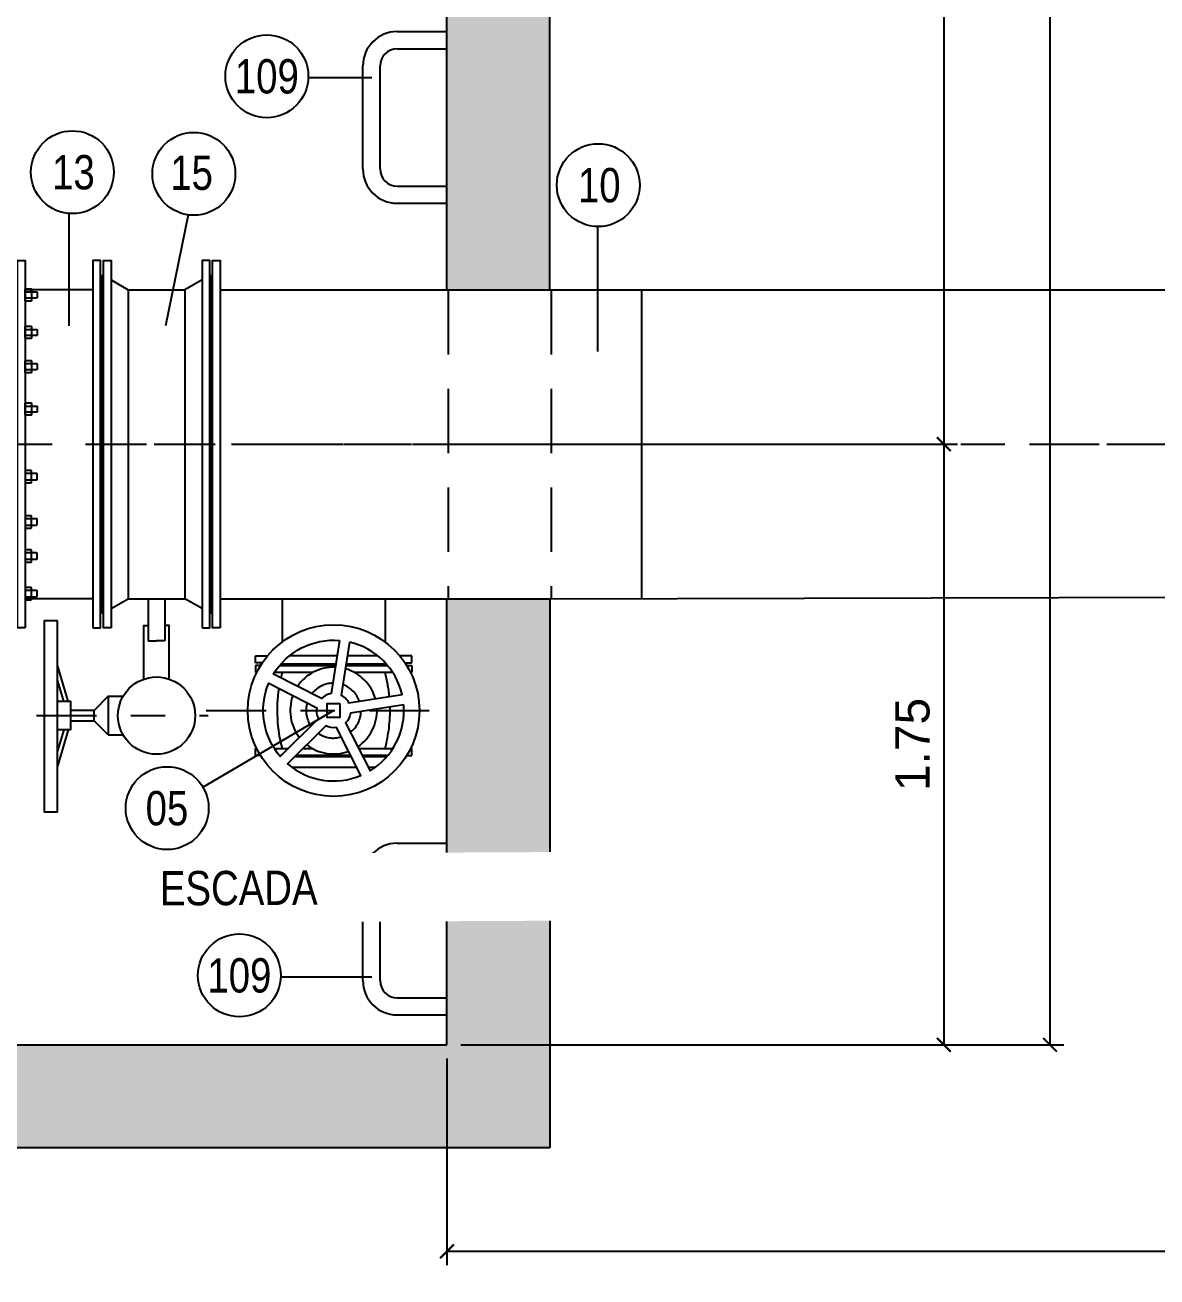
# Model space of a CAD drawing. Header units: feet. Extents: x 0 to 285175, y 0 to 9111378.
# Drawn here: x 285109.438 to 285112.736, y 9111365.353 to 9111369.001 of the extents above; entities that cross this region are included whole.
import ezdxf
from ezdxf import colors
from ezdxf.entities.mleader import LeaderData, LeaderLine
from ezdxf.enums import TextEntityAlignment as Align
from ezdxf.math import Vec2, Vec3

# ---------------------------------------------------------------- set-up
doc = ezdxf.new("R2010")
doc.units = ezdxf.units.FT
doc.header["$MEASUREMENT"] = 0
doc.linetypes.add('DASHDOT', pattern=[1, 0.5, -0.25, 0, -0.25])
doc.linetypes.add('HIDDEN', pattern=[0.375, 0.25, -0.125])
doc.layers.get('0').update_dxf_attribs({"linetype": 'CONTINUOUS'})
doc.layers.get('DEFPOINTS').update_dxf_attribs({"linetype": 'CONTINUOUS'})
for name, color, linetype in [('01', 1, 'CONTINUOUS'), ('01PROJ', 1, 'HIDDEN'), ('02', 7, 'CONTINUOUS'), ('EIXO', 1, 'DASHDOT'), ('FLANGES', 7, 'CONTINUOUS'), ('H-SA-CONTORNO', 2, 'CONTINUOUS'), ('H-SA-DIM', 1, 'CONTINUOUS'), ('H-SA-EIXOS', 1, 'DASHDOT'), ('H-SA-ESTRUTURA (CORTE)', 5, 'CONTINUOUS'), ('H-SA-HTC CONCRETO', 253, 'CONTINUOUS'), ('H-SA-TEXTO', 2, 'CONTINUOUS'), ('INDIC', 2, 'CONTINUOUS'), ('Top View-Ferro Fundido - JGS - K7(Esgoto)', 7, 'CONTINUOUS')]:
    doc.layers.add(name, color=color, linetype=linetype)
doc.styles.add('EGC_Arial_2.0mm', font='arial.ttf', dxfattribs={"width": 0.8, "height": 2})
doc.styles.get("Standard").update_dxf_attribs({"font": 'arial.ttf'})
doc.dimstyles.new('Copy of EGC_2.0mm', dxfattribs={"dimtxt": 0.1, "dimasz": 0.04, "dimexe": 0.04, "dimexo": 0.04, "dimgap": 0.04, "dimtad": 1, "dimzin": 1, "dimdsep": 46, "dimtxsty": 'Standard', "dimblk": 'ARCHTICK', "dimcen": 0, "dimclrd": 1, "dimclre": 1, "dimclrt": 2, "dimazin": 0, "dimtfac": 1, "dimtix": 1, "dimtmove": 1, "dimatfit": 3, "dimldrblk": 'NONE', "dimfxl": 0.002, "dimtolj": 1, "dimtzin": 0, "dimlwd": -1, "dimarcsym": 0})

# ---------------------------------------------------------------- blocks, each defined once
blk = doc.blocks.new('_ArchTick')
at = {"color": 0, "linetype": 'ByBlock', "const_width": 0.15}
blk.add_lwpolyline([(-0.5, -0.5), (0.5, 0.5)], dxfattribs=at)
blk = doc.blocks.new('*D1202')
at = {"layer": 'DEFPOINTS', "color": 0, "transparency": 16777216}
for p in [(285111.4806, 9111370.5292), (285111.4806, 9111367.7792), (285112.1152, 9111367.7792)]:
    blk.add_point(p, dxfattribs=at)
at = {"layer": 'H-SA-DIM', "color": 1, "lineweight": -2, "transparency": 16777216}
for p, q in [((285111.5206, 9111370.5292), (285112.1552, 9111370.5292)), ((285111.5206, 9111367.7792), (285112.1552, 9111367.7792))]:
    blk.add_line(p, q, dxfattribs=at)
at = {"layer": 'H-SA-DIM', "color": 1, "transparency": 16777216}
blk.add_line((285112.1152, 9111370.5292), (285112.1152, 9111367.7792), dxfattribs=at)
at = {"layer": 'H-SA-DIM', "color": 1, "transparency": 16777216, "xscale": 0.04, "yscale": 0.04, "zscale": 0.04}
for p, rotation in [((285112.1152, 9111370.5292), 90), ((285112.1152, 9111367.7792), 270)]:
    blk.add_blockref('_ArchTick', p, dxfattribs=dict(at, rotation=rotation))
at = {"layer": 'H-SA-DIM', "color": 2, "transparency": 16777216, "insert": (285112.0242, 9111369.1542), "char_height": 0.1, "attachment_point": 5, "rotation": 90}
blk.add_mtext('\\A1;2.75', dxfattribs=at)
blk = doc.blocks.new('_None')
blk = doc.blocks.new('*D1203')
at = {"layer": 'DEFPOINTS', "color": 0, "transparency": 16777216}
for p in [(285110.6676, 9111367.7794), (285110.6676, 9111366.0294), (285112.1152, 9111366.0294)]:
    blk.add_point(p, dxfattribs=at)
at = {"layer": 'H-SA-DIM', "color": 1, "lineweight": -2, "transparency": 16777216}
for p, q in [((285110.7076, 9111367.7794), (285112.1552, 9111367.7794)), ((285110.7076, 9111366.0294), (285112.1552, 9111366.0294))]:
    blk.add_line(p, q, dxfattribs=at)
at = {"layer": 'H-SA-DIM', "color": 1, "transparency": 16777216}
blk.add_line((285112.1152, 9111367.7794), (285112.1152, 9111366.0294), dxfattribs=at)
at = {"layer": 'H-SA-DIM', "color": 1, "transparency": 16777216, "xscale": 0.04, "yscale": 0.04, "zscale": 0.04}
for p, rotation in [((285112.1152, 9111367.7794), 90), ((285112.1152, 9111366.0294), 270)]:
    blk.add_blockref('_ArchTick', p, dxfattribs=dict(at, rotation=rotation))
at = {"layer": 'H-SA-DIM', "color": 2, "transparency": 16777216, "insert": (285112.0242, 9111366.9044), "char_height": 0.1, "attachment_point": 5, "rotation": 90}
blk.add_mtext('\\A1;1.75', dxfattribs=at)
blk = doc.blocks.new('*D1204')
at = {"layer": 'DEFPOINTS', "color": 0, "transparency": 16777216}
for p in [(285110.6676, 9111375.0294), (285110.6676, 9111366.0294), (285112.4244, 9111366.0294)]:
    blk.add_point(p, dxfattribs=at)
at = {"layer": 'H-SA-DIM', "color": 1, "lineweight": -2, "transparency": 16777216}
for p, q in [((285110.7076, 9111375.0294), (285112.4644, 9111375.0294)), ((285110.7076, 9111366.0294), (285112.4644, 9111366.0294))]:
    blk.add_line(p, q, dxfattribs=at)
at = {"layer": 'H-SA-DIM', "color": 1, "transparency": 16777216}
blk.add_line((285112.4244, 9111375.0294), (285112.4244, 9111366.0294), dxfattribs=at)
at = {"layer": 'H-SA-DIM', "color": 1, "transparency": 16777216, "xscale": 0.04, "yscale": 0.04, "zscale": 0.04}
for p, rotation in [((285112.4244, 9111375.0294), 90), ((285112.4244, 9111366.0294), 270)]:
    blk.add_blockref('_ArchTick', p, dxfattribs=dict(at, rotation=rotation))
at = {"layer": 'H-SA-DIM', "color": 2, "transparency": 16777216, "insert": (285112.3333, 9111370.7591), "char_height": 0.1, "attachment_point": 5, "rotation": 90}
blk.add_mtext('\\A1;9.00', dxfattribs=at)
blk = doc.blocks.new('*D1214')
at = {"layer": 'DEFPOINTS', "color": 0, "transparency": 16777216}
for p in [(285118.5693, 9111367.7788), (285110.6676, 9111366.0294), (285118.5693, 9111365.4277)]:
    blk.add_point(p, dxfattribs=at)
at = {"layer": 'H-SA-DIM', "color": 1, "lineweight": -2, "transparency": 16777216}
for p, q in [((285118.5693, 9111367.7388), (285118.5693, 9111365.3877)), ((285110.6676, 9111365.9894), (285110.6676, 9111365.3877))]:
    blk.add_line(p, q, dxfattribs=at)
at = {"layer": 'H-SA-DIM', "color": 1, "transparency": 16777216}
blk.add_line((285110.6676, 9111365.4277), (285118.5693, 9111365.4277), dxfattribs=at)
at = {"layer": 'H-SA-DIM', "color": 1, "transparency": 16777216, "xscale": 0.04, "yscale": 0.04, "zscale": 0.04, "rotation": 180}
blk.add_blockref('_ArchTick', (285110.6676, 9111365.4277), dxfattribs=at)
at = {"layer": 'H-SA-DIM', "color": 1, "transparency": 16777216, "xscale": 0.04, "yscale": 0.04, "zscale": 0.04}
blk.add_blockref('_ArchTick', (285118.5693, 9111365.4277), dxfattribs=at)
at = {"layer": 'H-SA-DIM', "color": 2, "transparency": 16777216, "insert": (285114.6185, 9111365.5188), "char_height": 0.1, "attachment_point": 5}
blk.add_mtext('\\A1;7.90', dxfattribs=at)

msp = doc.modelspace()

# ---------------------------------------------------------------- hatches: boundary and pattern name
at = {"layer": 'H-SA-HTC CONCRETO'}
h = msp.add_hatch(color=256, dxfattribs=at)
h.dxf.hatch_style = 1
h.paths.add_polyline_path([(285110.9676, 9111375.2177), (285110.9676, 9111375.3293), (285108.3676, 9111375.3293), (285108.3676, 9111374.2542), (285108.6676, 9111374.2542), (285108.6676, 9111375.0293), (285110.6676, 9111375.0293), (285110.6676, 9111374.891)])
h.paths.add_polyline_path([(285108.6676, 9111373.0042), (285108.3676, 9111373.0042), (285108.3676, 9111371.1542), (285108.6676, 9111371.1542)])
h.paths.add_polyline_path([(285110.9676, 9111373.0042), (285110.6676, 9111373.0042), (285110.6676, 9111371.1542), (285110.9676, 9111371.1542)])
h.paths.add_polyline_path([(285110.9676, 9111375.2177), (285110.6676, 9111374.891), (285110.6676, 9111374.2542), (285110.9676, 9111374.2542)], flags=17)
h.paths.add_polyline_path([(285110.9676, 9111369.9042), (285110.6676, 9111369.9042), (285110.6676, 9111368.2292), (285110.9676, 9111368.2292)])
h.paths.add_polyline_path([(285108.6676, 9111369.9042), (285108.3676, 9111369.9042), (285108.3676, 9111368.2292), (285108.6676, 9111368.2292)])
h.paths.add_polyline_path([(285110.9676, 9111367.3292), (285110.6676, 9111367.3292), (285110.6676, 9111366.0294), (285109.2153, 9111366.0294), (285108.9154, 9111366.0294), (285108.9153, 9111365.7294), (285110.9676, 9111365.7294)])
h.paths.add_polyline_path([(285108.6676, 9111367.3292), (285108.3676, 9111367.3292), (285108.3676, 9111365.7294), (285108.9153, 9111365.7294), (285108.9154, 9111366.0294), (285108.9153, 9111366.0294), (285108.6676, 9111366.0294)])
edge = h.paths.add_edge_path()
edge.add_line((285096.5676, 9111368.8792), (285096.5676, 9111369.0792))
edge.add_line((285096.5676, 9111369.0792), (285095.1576, 9111369.0792))
edge.add_line((285095.1576, 9111369.0792), (285095.1576, 9111369.2292))
edge.add_line((285095.1576, 9111369.2292), (285094.9176, 9111369.2292))
edge.add_arc((285094.9176, 9111369.0792), 0.15, 90, 180)
edge.add_line((285094.7676, 9111369.0792), (285094.7676, 9111368.8792))
edge.add_arc((285094.9176, 9111368.8792), 0.15, 180, 270)
edge.add_line((285094.9176, 9111368.7292), (285095.1576, 9111368.7292))
edge.add_line((285095.1576, 9111368.7292), (285095.1576, 9111368.8792))
edge.add_line((285095.1576, 9111368.8792), (285096.5676, 9111368.8792))
h.paths.add_polyline_path([(285096.5676, 9111369.0792), (285096.5676, 9111368.8792), (285096.7676, 9111368.8792), (285096.7676, 9111368.6792), (285097.0676, 9111368.6792), (285097.0676, 9111369.2792), (285096.7676, 9111369.2792), (285096.7676, 9111369.0792)])
h.paths.add_polyline_path([(285096.5676, 9111371.8292), (285095.1576, 9111371.8292)], flags=0)
h.paths.add_polyline_path([(285096.5676, 9111372.1792), (285096.5676, 9111371.9792), (285096.7676, 9111371.9792), (285096.7676, 9111371.7792), (285097.0676, 9111371.7792), (285097.0676, 9111372.3792), (285096.7676, 9111372.3792), (285096.7676, 9111372.1792)])
h.paths.add_polyline_path([(285096.5676, 9111375.3292), (285096.5676, 9111375.0792), (285096.7676, 9111375.0792), (285096.7676, 9111374.8792), (285097.0676, 9111374.8792), (285097.0676, 9111375.3292)])
h.paths.add_polyline_path([(285096.2576, 9111372.1792), (285096.2576, 9111372.3292), (285095.1576, 9111372.3292), (285095.1576, 9111372.1792)])
h.paths.add_polyline_path([(285096.4576, 9111372.3292), (285096.4576, 9111372.1792), (285096.5676, 9111372.1792), (285096.5676, 9111372.3292)])
edge = h.paths.add_edge_path()
edge.add_line((285096.2576, 9111371.8292), (285096.2576, 9111371.9792))
edge.add_line((285096.2576, 9111371.9792), (285096.4576, 9111371.9792))
edge.add_line((285096.4576, 9111371.9792), (285096.4576, 9111371.8292))
edge.add_line((285096.4576, 9111371.8292), (285096.5676, 9111371.8292))
edge.add_line((285096.5676, 9111371.8292), (285096.5676, 9111372.1792))
edge.add_line((285096.5676, 9111372.1792), (285095.1576, 9111372.1792))
edge.add_line((285095.1576, 9111372.1792), (285095.1576, 9111372.3292))
edge.add_line((285095.1576, 9111372.3292), (285094.9176, 9111372.3292))
edge.add_arc((285094.9176, 9111372.1792), 0.15, 90, 180)
edge.add_line((285094.7676, 9111372.1792), (285094.7676, 9111371.9792))
edge.add_arc((285094.9176, 9111371.9792), 0.15, 180, 270)
edge.add_line((285094.9176, 9111371.8292), (285096.2576, 9111371.8292))
h.paths.add_polyline_path([(285096.4576, 9111368.8792), (285096.4576, 9111368.7292), (285096.5676, 9111368.7292), (285096.5676, 9111368.8792)])
h.paths.add_polyline_path([(285096.2576, 9111368.7292), (285096.2576, 9111368.8792), (285095.1576, 9111368.8792), (285095.1576, 9111368.7292)])
h.paths.add_polyline_path([(285096.4576, 9111369.2292), (285096.4576, 9111369.0792), (285096.5676, 9111369.0792), (285096.5676, 9111369.2292)])
h.paths.add_polyline_path([(285096.2576, 9111369.0792), (285096.2576, 9111369.2292), (285095.1576, 9111369.2292), (285095.1576, 9111369.0792)])
h.paths.add_polyline_path([(285096.2576, 9111366.6792), (285096.2576, 9111366.8292), (285095.1576, 9111366.8292), (285095.1576, 9111366.6792)])
h.paths.add_polyline_path([(285096.4576, 9111366.8292), (285096.4576, 9111366.6792), (285096.5536, 9111366.6792), (285096.5536, 9111366.8292)])
h.paths.add_polyline_path([(285096.4576, 9111375.0792), (285096.4576, 9111374.9292), (285096.5676, 9111374.9292), (285096.5676, 9111375.0792)])
h.paths.add_polyline_path([(285096.2576, 9111374.9292), (285096.2576, 9111375.0792), (285095.1576, 9111375.0792), (285095.1576, 9111374.9292)])

# ---------------------------------------------------------------- linework, layer by layer
at = {"layer": '01', "color": 1}
for p, q in [((285109.564, 9111367.0303), (285109.533, 9111367.1355)), ((285109.5511, 9111367.0303), (285109.533, 9111367.0916)), ((285109.681, 9111367.0448), (285109.6388, 9111367.0027)), ((285109.681, 9111367.0448), (285109.681, 9111366.9323)), ((285109.6388, 9111367.0027), (285109.6388, 9111366.9745)), ((285109.564, 9111366.9469), (285109.533, 9111366.8417)), ((285109.5511, 9111366.9469), (285109.533, 9111366.8855)), ((285109.681, 9111366.9323), (285109.6388, 9111366.9745)), ((285110.2157, 9111366.8382), (285110.4046, 9111366.8382)), ((285110.4383, 9111366.8382), (285110.459, 9111366.8382))]:
    msp.add_line(p, q, dxfattribs=at)
at = {"layer": '01', "color": 1, "ltscale": 2.5}
for p, q in [((285109.681, 9111367.0448), (285109.7242, 9111367.0448)), ((285109.5713, 9111367.0041), (285109.6388, 9111367.0041)), ((285109.5713, 9111366.9731), (285109.6388, 9111366.9731)), ((285109.681, 9111366.9323), (285109.7242, 9111366.9323))]:
    msp.add_line(p, q, dxfattribs=at)
at = {"layer": '01', "color": 1}
for points in [[(285109.7847, 9111367.0949), (285109.7847, 9111367.251), (285109.7972, 9111367.251)], [(285109.8585, 9111367.0949), (285109.8585, 9111367.251), (285109.846, 9111367.251)], [(285109.533, 9111367.0303), (285109.5713, 9111367.0303), (285109.5713, 9111366.9469), (285109.533, 9111366.9469)]]:
    msp.add_lwpolyline(points, dxfattribs=at)
at = {"layer": '01PROJ', "color": 1, "ltscale": 25}
for p, q in [((285110.6676, 9111368.2292), (285110.9676, 9111368.2292)), ((285110.6676, 9111367.3292), (285110.9676, 9111367.3292))]:
    msp.add_line(p, q, dxfattribs=at)
at = {"layer": '02', "color": 2, "linetype": 'Continuous'}
for points in [[(285110.3545, 9111367.2075), (285110.33, 9111367.0526, 0.16324), (285110.3017, 9111367.0382), (285110.162, 9111367.1094, -0.284894)], [(285110.3842, 9111367.2028), (285110.3596, 9111367.0479, -0.16324), (285110.3821, 9111367.0255), (285110.537, 9111367.05, 0.284894)], [(285110.5417, 9111367.0204), (285110.3868, 9111366.9958, -0.16324), (285110.3724, 9111366.9675), (285110.4436, 9111366.8278, 0.284894)], [(285110.3143, 9111366.9588), (285110.2034, 9111366.848, 0.284894), (285110.4168, 9111366.8142), (285110.3457, 9111366.9539, -0.16324)]]:
    msp.add_lwpolyline(points, format="xyb", close=True, dxfattribs=at)
at = {"layer": '02', "color": 2, "linetype": 'Continuous', "ltscale": 0.2}
msp.add_lwpolyline([(285110.293, 9111366.9801), (285110.1822, 9111366.8692, -0.284894), (285110.1484, 9111367.0826), (285110.2881, 9111367.0115, 0.16324)], format="xyb", close=True, dxfattribs=at)
msp.add_lwpolyline([(285110.3569, 9111367.0227), (285110.3179, 9111367.0227), (285110.3179, 9111366.9837), (285110.3569, 9111366.9837)], close=True, dxfattribs=at)
msp.add_circle((285110.3374, 9111367.0032), 0.25, dxfattribs=at)
at = {"layer": 'EIXO', "ltscale": 0.35}
for p, q in [((285108.6676, 9111367.7793), (285110.9676, 9111367.7794)), ((285110.9676, 9111367.7794), (285118.5693, 9111367.7795, -478.1983))]:
    msp.add_line(p, q, dxfattribs=at)
at = {"layer": 'EIXO', "color": 1, "linetype": 'DASHDOT', "ltscale": 0.35}
for p, q in [((285110.3474, 9111367.1627), (285110.2086, 9111367.1627)), ((285110.4662, 9111367.1627), (285110.3778, 9111367.1627)), ((285110.1797, 9111367.1342), (285110.3429, 9111367.1342)), ((285110.3436, 9111367.1382), (285110.1831, 9111367.1382)), ((285110.3733, 9111367.1342), (285110.4951, 9111367.1342)), ((285110.4916, 9111367.1382), (285110.3739, 9111367.1382)), ((285110.2758, 9111367.1137), (285110.1647, 9111367.1137)), ((285110.51, 9111367.1137), (285110.399, 9111367.1137)), ((285109.472, 9111366.9886), (285109.9716, 9111366.9886)), ((285109.9658, 9111367.0032), (285110.6947, 9111367.0032)), ((285110.1647, 9111366.8927), (285110.2057, 9111366.8927)), ((285110.1852, 9111366.8722), (285110.1797, 9111366.8722)), ((285110.3873, 9111366.8722), (285110.2276, 9111366.8722)), ((285110.2481, 9111366.8927), (285110.2758, 9111366.8927)), ((285110.4105, 9111366.8927), (285110.51, 9111366.8927)), ((285110.4951, 9111366.8722), (285110.421, 9111366.8722)), ((285110.3893, 9111366.8682), (285110.2236, 9111366.8682)), ((285110.4916, 9111366.8682), (285110.423, 9111366.8682))]:
    msp.add_line(p, q, dxfattribs=at)
at = {"layer": 'EIXO', "color": 1, "linetype": 'DASHDOT'}
for points in [[(285110.1296, 9111367.1422), (285110.1099, 9111367.1422), (285110.1099, 9111367.1627), (285110.1449, 9111367.1627)], [(285110.5452, 9111367.1422), (285110.5649, 9111367.1422), (285110.5649, 9111367.1627), (285110.5299, 9111367.1627)], [(285110.1244, 9111367.1342), (285110.1099, 9111367.1342), (285110.1099, 9111367.1137), (285110.1131, 9111367.1137)], [(285110.5503, 9111367.1342), (285110.5649, 9111367.1342), (285110.5649, 9111367.1137), (285110.5616, 9111367.1137)], [(285110.1244, 9111366.8722), (285110.1099, 9111366.8722), (285110.1099, 9111366.8927), (285110.1131, 9111366.8927)], [(285110.5503, 9111366.8722), (285110.5649, 9111366.8722), (285110.5649, 9111366.8927), (285110.5616, 9111366.8927)]]:
    msp.add_lwpolyline(points, dxfattribs=at)
for centre, radius, start, end in [((285110.3374, 9111367.0032), 0.1265, 87.81, 146.19), ((285110.5998, 9111367.0032), 0.4269, 165, 167.1158), ((285110.3374, 9111367.0032), 0.1265, 15.81, 74.19), ((285110.075, 9111367.0032), 0.4269, 5.5023, 15), ((285110.5998, 9111367.0032), 0.4269, 171.3096, 195), ((285110.3374, 9111367.0032), 0.08, 91.8069, 142.1931), ((285110.3374, 9111367.0032), 0.08, 19.8069, 70.1931), ((285110.3374, 9111367.0032), 0.1265, 159.81, 218.19), ((285110.3374, 9111367.0032), 0.08, 163.8069, 214.1931), ((285110.3374, 9111367.0032), 0.08, 307.8069, 358.1931), ((285110.3374, 9111367.0032), 0.1265, 303.81, 2.19), ((285110.075, 9111367.0032), 0.4269, 345, 1.4566), ((285110.3374, 9111367.0032), 0.08, 235.8069, 286.1931), ((285110.3374, 9111367.0032), 0.1265, 231.81, 290.19)]:
    msp.add_arc(centre, radius, start, end, dxfattribs=at)
at = {"layer": 'FLANGES', "color": 2}
msp.add_lwpolyline([(285109.533, 9111367.2646), (285109.494, 9111367.2646), (285109.494, 9111366.7078), (285109.533, 9111366.7078)], close=True, dxfattribs=at)
msp.add_circle((285109.8216, 9111366.9886), 0.1125, dxfattribs=at)
at = {"layer": 'H-SA-CONTORNO', "color": 1, "linetype": 'HIDDEN', "ltscale": 0.75}
for p, q in [((285110.6713, 9111368.2286), (285110.6713, 9111367.3286)), ((285110.9713, 9111368.2286), (285110.9713, 9111367.3286))]:
    msp.add_line(p, q, dxfattribs=at)
at = {"layer": 'H-SA-EIXOS', "ltscale": 0.25}
msp.add_lwpolyline([(285079.427, 9111371.1615), (285093.2398, 9111371.1615), (285093.2398, 9111367.7792), (285119.2936, 9111367.7795)], dxfattribs=at)
at = {"layer": 'H-SA-ESTRUTURA (CORTE)'}
for p, q in [((285110.6676, 9111368.2292), (285110.6676, 9111369.9042)), ((285110.9676, 9111368.2292), (285110.9676, 9111369.9042)), ((285110.6676, 9111366.0294), (285110.6676, 9111367.3292)), ((285110.9676, 9111367.3292), (285110.9676, 9111365.7294)), ((285108.6676, 9111366.0294), (285110.6676, 9111366.0294)), ((285110.9676, 9111365.7294), (285108.3676, 9111365.7294))]:
    msp.add_line(p, q, dxfattribs=at)
at = {"layer": 'Top View-Ferro Fundido - JGS - K7(Esgoto)', "color": 1, "linetype": 'ByBlock', "lineweight": -2}
for p, q in [((285110.5226, 9111368.9814), (285110.6676, 9111368.9814)), ((285110.5226, 9111368.9314), (285110.6676, 9111368.9314)), ((285110.4226, 9111368.5814), (285110.4226, 9111368.8814)), ((285110.4726, 9111368.5814), (285110.4726, 9111368.8814)), ((285110.5226, 9111368.5314), (285110.6676, 9111368.5314)), ((285110.5226, 9111368.4814), (285110.6676, 9111368.4814)), ((285109.6891, 9111368.2581), (285109.7391, 9111368.2292)), ((285109.9541, 9111368.2581), (285109.9041, 9111368.2292)), ((285109.6361, 9111368.2292), (285109.4391, 9111368.2292)), ((285109.4409, 9111368.2233), (285109.4553, 9111368.2233)), ((285109.7391, 9111368.2292), (285109.7391, 9111367.3292)), ((285109.7391, 9111368.2292), (285109.9041, 9111368.2292)), ((285109.9041, 9111368.2292), (285109.9041, 9111367.3292)), ((285110.0071, 9111368.2292), (285110.6676, 9111368.2292)), ((285110.9676, 9111368.2292), (285117.9264, 9111368.2292)), ((285109.4553, 9111368.2053), (285109.4409, 9111368.2053)), ((285109.4409, 9111368.114), (285109.4553, 9111368.114)), ((285109.4553, 9111368.096), (285109.4409, 9111368.096)), ((285109.4409, 9111368.0144), (285109.4553, 9111368.0144)), ((285109.4553, 9111367.9964), (285109.4409, 9111367.9964)), ((285109.4409, 9111367.8906), (285109.4553, 9111367.8906)), ((285109.4553, 9111367.8726), (285109.4409, 9111367.8726)), ((285109.4553, 9111367.6937), (285109.4409, 9111367.6937)), ((285109.4409, 9111367.6757), (285109.4553, 9111367.6757)), ((285109.4553, 9111367.5619), (285109.4409, 9111367.5619)), ((285109.4409, 9111367.5439), (285109.4553, 9111367.5439)), ((285109.4553, 9111367.4624), (285109.4409, 9111367.4624)), ((285109.4409, 9111367.4444), (285109.4553, 9111367.4444)), ((285109.4553, 9111367.353), (285109.4409, 9111367.353)), ((285110.9676, 9111367.3292), (285117.9264, 9111367.3455)), ((285109.6361, 9111367.3292), (285109.4391, 9111367.3292)), ((285109.4409, 9111367.335), (285109.4553, 9111367.335)), ((285109.6891, 9111367.3003), (285109.7391, 9111367.3292)), ((285109.7391, 9111367.3292), (285109.9041, 9111367.3292)), ((285109.7972, 9111367.3292), (285109.7972, 9111367.2064)), ((285109.846, 9111367.3292), (285109.846, 9111367.2064)), ((285109.9541, 9111367.3003), (285109.9041, 9111367.3292)), ((285110.0071, 9111367.3292), (285110.6676, 9111367.3292)), ((285110.1874, 9111367.3292), (285110.1874, 9111367.2032)), ((285110.4874, 9111367.3292), (285110.4874, 9111367.2032)), ((285109.7972, 9111367.2064), (285109.8216, 9111367.2064)), ((285109.846, 9111367.2064), (285109.8216, 9111367.2064)), ((285110.5226, 9111366.6166), (285110.6676, 9111366.6166)), ((285110.5226, 9111366.5666), (285110.6676, 9111366.5666)), ((285110.4226, 9111366.2166), (285110.4226, 9111366.5166)), ((285110.4726, 9111366.2166), (285110.4726, 9111366.5166)), ((285110.5226, 9111366.1666), (285110.6676, 9111366.1666)), ((285110.5226, 9111366.1166), (285110.6676, 9111366.1166))]:
    msp.add_line(p, q, dxfattribs=at)
for points in [[(285109.4391, 9111367.2442), (285109.4166, 9111367.2442), (285109.4166, 9111368.3142), (285109.4391, 9111368.3142)], [(285109.6361, 9111367.2442), (285109.6586, 9111367.2442), (285109.6586, 9111368.3142), (285109.6361, 9111368.3142)], [(285109.6891, 9111367.2442), (285109.6666, 9111367.2442), (285109.6666, 9111368.3142), (285109.6891, 9111368.3142)], [(285109.9541, 9111367.2442), (285109.9766, 9111367.2442), (285109.9766, 9111368.3142), (285109.9541, 9111368.3142)], [(285110.0071, 9111367.2442), (285109.9846, 9111367.2442), (285109.9846, 9111368.3142), (285110.0071, 9111368.3142)]]:
    msp.add_lwpolyline(points, close=True, dxfattribs=at)
for points in [[(285109.6586, 9111367.2882), (285109.6626, 9111367.2882), (285109.6626, 9111368.2702), (285109.6586, 9111368.2702)], [(285109.6666, 9111367.2882), (285109.6626, 9111367.2882), (285109.6626, 9111368.2702), (285109.6666, 9111368.2702)], [(285109.9766, 9111367.2882), (285109.9806, 9111367.2882), (285109.9806, 9111368.2702), (285109.9766, 9111368.2702)], [(285109.9846, 9111367.2882), (285109.9806, 9111367.2882), (285109.9806, 9111368.2702), (285109.9846, 9111368.2702)], [(285109.4391, 9111368.2224), (285109.4409, 9111368.2233), (285109.4391, 9111368.2242)], [(285109.4571, 9111368.2242), (285109.4553, 9111368.2233), (285109.4571, 9111368.2224)], [(285109.4391, 9111368.2044), (285109.4409, 9111368.2053), (285109.4391, 9111368.2062)], [(285109.4571, 9111368.2062), (285109.4553, 9111368.2053), (285109.4571, 9111368.2044)], [(285109.4391, 9111368.1131), (285109.4409, 9111368.114), (285109.4391, 9111368.1149)], [(285109.4571, 9111368.1149), (285109.4553, 9111368.114), (285109.4571, 9111368.1131)], [(285109.4391, 9111368.0951), (285109.4409, 9111368.096), (285109.4391, 9111368.0969)], [(285109.4571, 9111368.0969), (285109.4553, 9111368.096), (285109.4571, 9111368.0951)], [(285109.4391, 9111368.0135), (285109.4409, 9111368.0144), (285109.4391, 9111368.0153)], [(285109.4571, 9111368.0153), (285109.4553, 9111368.0144), (285109.4571, 9111368.0135)], [(285109.4391, 9111367.9955), (285109.4409, 9111367.9964), (285109.4391, 9111367.9973)], [(285109.4571, 9111367.9973), (285109.4553, 9111367.9964), (285109.4571, 9111367.9955)], [(285109.4391, 9111367.8897), (285109.4409, 9111367.8906), (285109.4391, 9111367.8915)], [(285109.4391, 9111367.8717), (285109.4409, 9111367.8726), (285109.4391, 9111367.8735)], [(285109.4571, 9111367.8915), (285109.4553, 9111367.8906), (285109.4571, 9111367.8897)], [(285109.4571, 9111367.8735), (285109.4553, 9111367.8726), (285109.4571, 9111367.8717)], [(285109.4391, 9111367.6946), (285109.4409, 9111367.6937), (285109.4391, 9111367.6928)], [(285109.4391, 9111367.6766), (285109.4409, 9111367.6757), (285109.4391, 9111367.6748)], [(285109.4571, 9111367.6928), (285109.4553, 9111367.6937), (285109.4571, 9111367.6946)], [(285109.4571, 9111367.6748), (285109.4553, 9111367.6757), (285109.4571, 9111367.6766)], [(285109.4391, 9111367.5628), (285109.4409, 9111367.5619), (285109.4391, 9111367.561)], [(285109.4391, 9111367.5448), (285109.4409, 9111367.5439), (285109.4391, 9111367.543)], [(285109.4571, 9111367.561), (285109.4553, 9111367.5619), (285109.4571, 9111367.5628)], [(285109.4571, 9111367.543), (285109.4553, 9111367.5439), (285109.4571, 9111367.5448)], [(285109.4391, 9111367.4633), (285109.4409, 9111367.4624), (285109.4391, 9111367.4615)], [(285109.4571, 9111367.4615), (285109.4553, 9111367.4624), (285109.4571, 9111367.4633)], [(285109.4391, 9111367.4453), (285109.4409, 9111367.4444), (285109.4391, 9111367.4435)], [(285109.4571, 9111367.4435), (285109.4553, 9111367.4444), (285109.4571, 9111367.4453)], [(285109.4391, 9111367.3539), (285109.4409, 9111367.353), (285109.4391, 9111367.3521)], [(285109.4571, 9111367.3521), (285109.4553, 9111367.353), (285109.4571, 9111367.3539)], [(285109.4391, 9111367.3359), (285109.4409, 9111367.335), (285109.4391, 9111367.3341)], [(285109.4571, 9111367.3341), (285109.4553, 9111367.335), (285109.4571, 9111367.3359)]]:
    msp.add_lwpolyline(points, dxfattribs=at)
for points in [[(285109.4391, 9111368.2305, -0.414214), (285109.4409, 9111368.2323), (285109.4553, 9111368.2323, -0.414214), (285109.4571, 9111368.2305), (285109.4571, 9111368.1981, -0.414214), (285109.4553, 9111368.1963), (285109.4409, 9111368.1963, -0.414214), (285109.4391, 9111368.1981)], [(285109.4391, 9111368.1212, -0.414214), (285109.4409, 9111368.123), (285109.4553, 9111368.123, -0.414214), (285109.4571, 9111368.1212), (285109.4571, 9111368.0888, -0.414214), (285109.4553, 9111368.087), (285109.4409, 9111368.087, -0.414214), (285109.4391, 9111368.0888)], [(285109.4391, 9111368.0216, -0.414214), (285109.4409, 9111368.0234), (285109.4553, 9111368.0234, -0.414214), (285109.4571, 9111368.0216), (285109.4571, 9111367.9892, -0.414214), (285109.4553, 9111367.9874), (285109.4409, 9111367.9874, -0.414214), (285109.4391, 9111367.9892)], [(285109.4391, 9111367.8978, -0.414214), (285109.4409, 9111367.8996), (285109.4553, 9111367.8996, -0.414214), (285109.4571, 9111367.8978), (285109.4571, 9111367.8654, -0.414214), (285109.4553, 9111367.8636), (285109.4409, 9111367.8636, -0.414214), (285109.4391, 9111367.8654)], [(285109.4391, 9111367.6685, 0.414214), (285109.4409, 9111367.6667), (285109.4553, 9111367.6667, 0.414214), (285109.4571, 9111367.6685), (285109.4571, 9111367.7009, 0.414214), (285109.4553, 9111367.7027), (285109.4409, 9111367.7027, 0.414214), (285109.4391, 9111367.7009)], [(285109.4391, 9111367.5367, 0.414214), (285109.4409, 9111367.5349), (285109.4553, 9111367.5349, 0.414214), (285109.4571, 9111367.5367), (285109.4571, 9111367.5691, 0.414214), (285109.4553, 9111367.5709), (285109.4409, 9111367.5709, 0.414214), (285109.4391, 9111367.5691)], [(285109.4391, 9111367.4372, 0.414214), (285109.4409, 9111367.4354), (285109.4553, 9111367.4354, 0.414214), (285109.4571, 9111367.4372), (285109.4571, 9111367.4696, 0.414214), (285109.4553, 9111367.4714), (285109.4409, 9111367.4714, 0.414214), (285109.4391, 9111367.4696)], [(285109.4391, 9111367.3278, 0.414214), (285109.4409, 9111367.326), (285109.4553, 9111367.326, 0.414214), (285109.4571, 9111367.3278), (285109.4571, 9111367.3602, 0.414214), (285109.4553, 9111367.362), (285109.4409, 9111367.362, 0.414214), (285109.4391, 9111367.3602)]]:
    msp.add_lwpolyline(points, format="xyb", close=True, dxfattribs=at)
for points in [[(285109.4571, 9111368.2233), (285109.4721, 9111368.2233, -0.414214), (285109.4739, 9111368.2215), (285109.4739, 9111368.2071, -0.414214), (285109.4721, 9111368.2053), (285109.4571, 9111368.2053)], [(285109.4571, 9111368.114), (285109.4721, 9111368.114, -0.414214), (285109.4739, 9111368.1122), (285109.4739, 9111368.0978, -0.414214), (285109.4721, 9111368.096), (285109.4571, 9111368.096)], [(285109.4571, 9111368.0144), (285109.4721, 9111368.0144, -0.414214), (285109.4739, 9111368.0126), (285109.4739, 9111367.9982, -0.414214), (285109.4721, 9111367.9964), (285109.4571, 9111367.9964)], [(285109.4571, 9111367.8906), (285109.4721, 9111367.8906, -0.414214), (285109.4739, 9111367.8888), (285109.4739, 9111367.8744, -0.414214), (285109.4721, 9111367.8726), (285109.4571, 9111367.8726)], [(285109.4571, 9111367.6757), (285109.4721, 9111367.6757, 0.414214), (285109.4739, 9111367.6775), (285109.4739, 9111367.6919, 0.414214), (285109.4721, 9111367.6937), (285109.4571, 9111367.6937)], [(285109.4571, 9111367.5439), (285109.4721, 9111367.5439, 0.414214), (285109.4739, 9111367.5457), (285109.4739, 9111367.5601, 0.414214), (285109.4721, 9111367.5619), (285109.4571, 9111367.5619)], [(285109.4571, 9111367.4444), (285109.4721, 9111367.4444, 0.414214), (285109.4739, 9111367.4462), (285109.4739, 9111367.4606, 0.414214), (285109.4721, 9111367.4624), (285109.4571, 9111367.4624)], [(285109.4571, 9111367.335), (285109.4721, 9111367.335, 0.414214), (285109.4739, 9111367.3368), (285109.4739, 9111367.3512, 0.414214), (285109.4721, 9111367.353), (285109.4571, 9111367.353)]]:
    msp.add_lwpolyline(points, format="xyb", dxfattribs=at)
for centre, radius, start, end in [((285110.5226, 9111368.8814), 0.1, 90, 180), ((285110.5226, 9111368.8814), 0.05, 90, 180), ((285110.5226, 9111368.5814), 0.1, 180, 270), ((285110.5226, 9111368.5814), 0.05, 180, 270), ((285110.5226, 9111366.5166), 0.1, 90, 180), ((285110.5226, 9111366.5166), 0.05, 90, 180), ((285110.5226, 9111366.2166), 0.1, 180, 270), ((285110.5226, 9111366.2166), 0.05, 180, 270)]:
    msp.add_arc(centre, radius, start, end, dxfattribs=at)

# ---------------------------------------------------------------- dimensions: what is measured, and where the dimension line sits
at = {"layer": 'H-SA-DIM'}
dim = msp.add_linear_dim(base=(285112.4244, 9111366.0294), p1=(285110.6676, 9111375.0294), p2=(285110.6676, 9111366.0294), angle=90, dimstyle='Copy of EGC_2.0mm', dxfattribs=at)
dim.commit()
dim.dimension.update_dxf_attribs({"geometry": '*D1204', "text_midpoint": (285112.4243, 9111370.7591), "dimtype": 160})
for base, p1, p2, picture, middle in [((285112.1152, 9111367.7792), (285111.4806, 9111370.5292), (285111.4806, 9111367.7792), '*D1202', (285112.0242, 9111369.1542)), ((285112.1152, 9111366.0294), (285110.6676, 9111367.7794), (285110.6676, 9111366.0294), '*D1203', (285112.0242, 9111366.9044))]:
    dim = msp.add_linear_dim(base=base, p1=p1, p2=p2, angle=90, dimstyle='Copy of EGC_2.0mm', dxfattribs=at)
    dim.commit()
    dim.dimension.update_dxf_attribs({"geometry": picture, "text_midpoint": middle})

# ---------------------------------------------------------------- next in the draw order: texts
at = {"layer": 'H-SA-TEXTO', "color": 2, "insert": (285110.0607, 9111366.5364), "char_height": 0.1, "width": 3.355817, "attachment_point": 2, "rotation": 0.2869, "style": 'EGC_Arial_2.0mm', "bg_fill": 2}
msp.add_mtext('ESCADA', dxfattribs=at)

# ---------------------------------------------------------------- next in the draw order: dimensions: what is measured, and where the dimension line sits
at = {"layer": 'H-SA-DIM'}
dim = msp.add_linear_dim(base=(285118.5693, 9111365.4277), p1=(285110.6676, 9111366.0294), p2=(285118.5693, 9111367.7788), dimstyle='Copy of EGC_2.0mm', dxfattribs=at)
dim.commit()
dim.dimension.update_dxf_attribs({"geometry": '*D1214', "text_midpoint": (285114.6185, 9111365.5188)})

# ---------------------------------------------------------------- next in the draw order: leaders
at = {"layer": 'H-SA-TEXTO'}
ml = msp.add_multileader_mtext('Standard', dxfattribs=at)
ml.set_content('CANAL CS21A-TRECHO 1', color=2, style='EGC_Arial_2.0mm')
ml.set_leader_properties(color=1, linetype='ByLayer', lineweight=-1)
ml.set_arrow_properties(name='NONE')
ml.build(insert=Vec2(0, 0))
ml.multileader.update_dxf_attribs({"text_left_attachment_type": 2, "text_right_attachment_type": 2, "dogleg_length": 1.9819, "arrow_head_size": 0.075, "scale": 0.05})
ctx = ml.context
ctx.base_point, ctx.scale, ctx.char_height, ctx.arrow_head_size, ctx.landing_gap_size, ctx.plane_origin, ctx.plane_x_axis, ctx.plane_y_axis = Vec3(285160.9317, 9111368.2089), 0.05, 0.1, 0.075, 0.05, Vec3(285098.0095, 9111752.4827), Vec3(-0.005007, 0.999987), Vec3(-0.999987, -0.005007)
ctx.left_attachment, ctx.right_attachment, ctx.text_align_type = 2, 2, 1
notes = []
notes.append((ctx, [(0, (0, 0, 0), (0, 0), (1, 0), 1, [])]))
ctx.mtext.insert, ctx.mtext.text_direction, ctx.mtext.rotation, ctx.mtext.width, ctx.mtext.defined_height, ctx.mtext.alignment, ctx.mtext.flow_direction = Vec3(285160.8763, 9111368.9256), Vec3(-0.005007, 0.999987), 1.575804, 1.426802, 0.2824, 2, 5
ctx.mtext.has_bg_fill, ctx.mtext.bg_color, ctx.mtext.bg_scale_factor, ctx.mtext.bg_transparency, ctx.mtext.use_window_bg_color = 1, -1073741824, 1, 0, 1
for ctx, leaders in notes:
    for number, flags, end, landing, length, lines in leaders:
        leader = LeaderData()
        leader.index, (leader.has_last_leader_line, leader.has_dogleg_vector, leader.attachment_direction) = number, flags
        leader.last_leader_point, leader.dogleg_vector, leader.dogleg_length = Vec3(end), Vec3(landing), length
        for number, points, colour, breaks in lines:
            line = LeaderLine()
            line.index, line.vertices, line.color, line.breaks = number, Vec3.list(points), colors.encode_raw_color(colour), breaks
            leader.lines.append(line)
        ctx.leaders.append(leader)

# ---------------------------------------------------------------- next in the draw order: linework, layer by layer
at = {"layer": 'H-SA-DIM'}
msp.add_line((285111.2346, 9111368.2297), (285111.2346, 9111367.3303), dxfattribs=at)
at = {"layer": 'INDIC', "color": 1, "linetype": 'Continuous'}
for p, q in [((285110.2636, 9111368.8473), (285110.4487, 9111368.8473)), ((285109.566, 9111368.4524), (285109.5661, 9111368.1245)), ((285109.9135, 9111368.4477), (285109.8478, 9111368.1245)), ((285111.1059, 9111368.4134), (285111.1059, 9111368.0492)), ((285109.9567, 9111366.7799), (285110.3374, 9111367.0032)), ((285110.1836, 9111366.2276), (285110.4487, 9111366.2276))]:
    msp.add_line(p, q, dxfattribs=at)
for centre in [(285110.1429, 9111368.8513), (285109.5764, 9111368.5718), (285109.9303, 9111368.5672), (285111.1084, 9111368.5341), (285109.8526, 9111366.7189), (285110.0629, 9111366.2317)]:
    msp.add_circle(centre, 0.1207, dxfattribs=at)

# ---------------------------------------------------------------- next in the draw order: texts
at = {"layer": 'INDIC', "color": 2, "style": 'EGC_Arial_2.0mm', "width": 0.8}
for s, p in [('109', (285110.1429, 9111368.8513)), ('13', (285109.5794, 9111368.5718)), ('15', (285109.9237, 9111368.5704)), ('10', (285111.1114, 9111368.5341)), ('05', (285109.8519, 9111366.7189)), ('109', (285110.0629, 9111366.2317))]:
    msp.add_text(s, height=0.1, dxfattribs=at).set_placement(p, align=Align.MIDDLE_CENTER)

doc.saveas('drawing.dxf')
